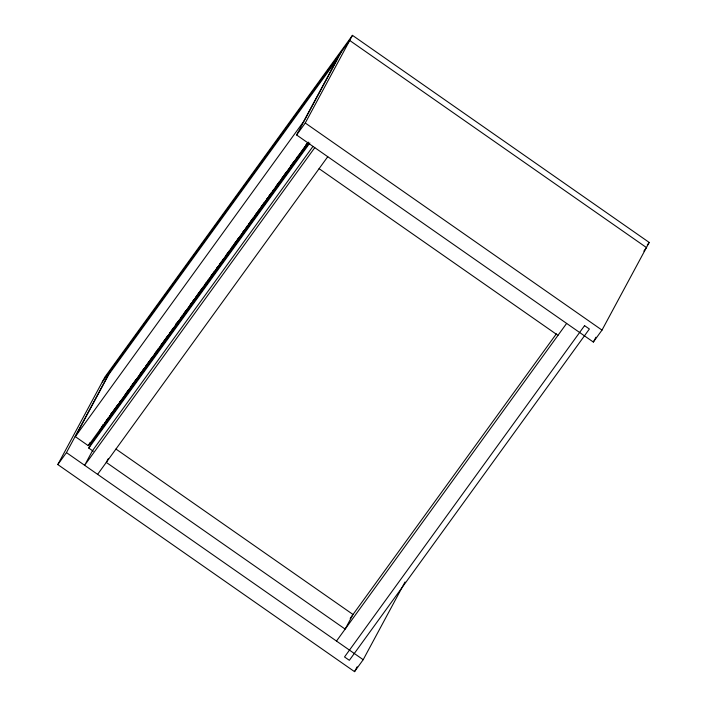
<?xml version="1.0" encoding="UTF-8"?>
<svg xmlns="http://www.w3.org/2000/svg" width="707" height="707" viewBox="0 0 707 707"><rect width="100%" height="100%" fill="white"/><g stroke="black" fill="none" stroke-linecap="round" stroke-linejoin="round"><path stroke-width="1.06" d="M405.031 582.002L363.195 659.693L354.534 671.65L57.797 464.561L104.998 376.893L352.466 35.35L649.203 242.439L602.002 330.107L593.341 342.055L296.604 134.966L341.048 52.415M57.797 464.561L66.458 452.613L110.911 370.053M75.313 436.634L108.754 374.533L336.912 59.627L303.48 121.728L75.313 436.634L88.295 445.693L308.058 142.381M88.295 445.693L89.869 442.785M93.315 451.252L88.79 448.097L91.548 442.98L308.756 143.185M103.134 424.527L99.554 431.173L108.215 419.224L111.282 413.524M176.264 323.992L176.662 323.24L175.575 324.743M108.242 458.746L106.28 462.396L345.149 629.106L353.014 614.489L115.957 449.051M296.604 134.966L305.265 123.018L352.466 35.35M354.534 671.65L357.15 666.798M593.341 342.055L595.957 337.204M102.25 382.01L349.709 40.467L646.445 247.547L643.856 251.126M108.613 417.369L104.998 422.839L108.878 417.475M110.548 414.682L117.442 405.182M119.616 402.168L120.915 400.383M125.201 394.462L128.692 389.654M131.025 386.42L135.815 379.818M140.083 373.923L141.382 372.129M142.293 370.883L143.583 369.089M145.907 365.881L152.65 356.575M154.974 353.376L156.265 351.591M157.184 350.318L158.483 348.533M160.798 345.343L167.55 336.019M169.857 332.838L171.147 331.053M171.96 329.922L173.374 327.968M175.681 324.796L178.915 320.333M181.151 317.249L182.441 315.455M183.44 314.085L186.029 310.506M190.218 304.726L191.517 302.941M192.498 301.58L193.798 299.795M196.051 296.684L202.856 287.289M205.118 284.17L206.409 282.385M207.381 281.033L208.68 279.247M210.942 276.128L214.186 271.656M216.448 268.536L217.738 266.742M220.01 263.605L221.309 261.82M222.272 260.494L223.562 258.709M225.842 255.563L229.077 251.091M231.33 247.989L232.621 246.204M233.61 244.834L236.2 241.264M237.154 239.956L238.445 238.171M242.678 232.32L243.977 230.535M246.213 227.451L247.503 225.666M248.511 224.278L253.044 218.021M255.271 214.946L256.561 213.16M257.578 211.764L258.877 209.97M261.095 206.912L264.33 202.441M266.645 199.25L267.944 197.456M268.854 196.192L271.444 192.622M272.478 191.199L273.768 189.414M275.977 186.365L279.212 181.902M281.545 178.685L282.835 176.9M283.746 175.654L286.326 172.075M290.612 166.172L294.094 161.364M296.436 158.129L297.735 156.335M305.504 145.615L307.041 143.494M110.177 415.689L308.367 142.151M88.79 448.097L309.887 142.947M312.945 146.429L92.502 450.686L84.637 465.294L314.774 147.657M97.619 474.353L327.756 156.715M350.177 618.413L556.4 333.792M336.488 641.055L566.634 323.417M647.259 245.117L649.203 242.439M305.265 123.018L602.002 330.107M319.096 168.673L557.973 335.374M66.458 452.613L363.195 659.693M584.565 325.644L344.521 656.953L349.346 660.311L589.382 329.011L584.565 325.644"/></g></svg>
